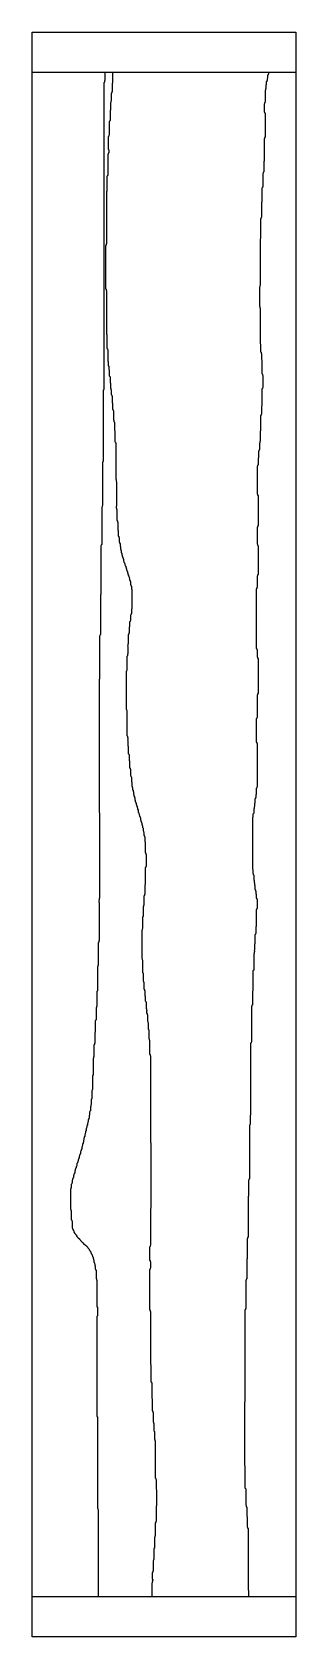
# Model space of a CAD drawing. Header units: millimetres. Extents: x -303 to 303, y -92 to 3592.
import ezdxf

# ---------------------------------------------------------------- set-up
doc = ezdxf.new("R2010")
doc.units = ezdxf.units.MM
doc.header["$XCLIPFRAME"] = 0
for name, color, linetype in [('Curve_Exist', 63, 'Continuous'), ('CuttingCurve_A', 10, 'Continuous'), ('CuttingCurve_B', 30, 'Continuous'), ('Image', 191, 'Continuous'), ('Solution', 191, 'Continuous')]:
    doc.layers.add(name, color=color, linetype=linetype)
picture_1 = doc.add_image_def('image1.jpg', size_in_pixel=(606, 3684))
picture_2 = doc.add_image_def('image2.png', size_in_pixel=(606, 3500))

msp = doc.modelspace()

# ---------------------------------------------------------------- linework, layer by layer
at = {"layer": 'Curve_Exist'}
for points in [[(-135.9999999999995, 3499.789473684211), (-135.9999999999995, 3480.789473684211), (-136.9999999999995, 3479.789473684211), (-136.9999999999995, 3476.789473684211), (-137.9999999999995, 3475.789473684211), (-137.9999999999996, 2771.789473684211), (-138.9999999999996, 2770.789473684211), (-138.9999999999996, 2769.789473684211), (-139.9999999999996, 2768.789473684211), (-139.9999999999996, 2605.789473684211), (-140.9999999999996, 2604.789473684211), (-140.9999999999996, 2504.789473684211), (-141.9999999999996, 2503.789473684211), (-141.9999999999996, 2501.789473684211), (-142.9999999999996, 2500.789473684211), (-142.9999999999997, 2415.789473684211), (-143.9999999999997, 2414.789473684211), (-143.9999999999997, 2413.789473684211), (-144.9999999999997, 2412.789473684211), (-144.9999999999997, 2300.789473684211), (-145.9999999999997, 2299.789473684211), (-145.9999999999997, 2208.789473684211), (-146.9999999999997, 2207.789473684211), (-146.9999999999997, 2205.789473684211), (-147.9999999999997, 2204.789473684211), (-147.9999999999997, 2106.789473684211), (-148.9999999999997, 2105.789473684211), (-148.9999999999997, 1800.789473684211), (-147.9999999999997, 1799.789473684211), (-147.9999999999997, 1603.789473684211), (-148.9999999999997, 1602.78947368421), (-148.9999999999997, 1598.789473684211), (-149.9999999999998, 1597.789473684211), (-149.9999999999998, 1594.789473684211), (-148.9999999999997, 1593.789473684211), (-148.9999999999998, 1506.789473684211), (-149.9999999999998, 1505.789473684211), (-149.9999999999998, 1502.789473684211), (-150.9999999999998, 1501.789473684211), (-150.9999999999998, 1449.789473684211), (-151.9999999999998, 1448.789473684211), (-151.9999999999998, 1446.789473684211), (-152.9999999999998, 1445.789473684211), (-152.9999999999998, 1390.789473684211), (-153.9999999999998, 1389.789473684211), (-153.9999999999998, 1355.789473684211), (-154.9999999999998, 1354.789473684211), (-154.9999999999998, 1352.789473684211), (-155.9999999999998, 1351.789473684211), (-155.9999999999998, 1324.789473684211), (-156.9999999999998, 1323.789473684211), (-156.9999999999998, 1322.789473684211), (-157.9999999999998, 1321.789473684211), (-157.9999999999998, 1295.789473684211), (-158.9999999999998, 1294.789473684211), (-158.9999999999998, 1270.789473684211), (-159.9999999999998, 1269.789473684211), (-159.9999999999998, 1267.789473684211), (-160.9999999999998, 1266.789473684211), (-160.9999999999998, 1239.789473684211), (-161.9999999999998, 1238.789473684211), (-161.9999999999998, 1236.789473684211), (-162.9999999999998, 1235.789473684211), (-162.9999999999998, 1197.789473684211), (-163.9999999999998, 1196.789473684211), (-163.9999999999998, 1164.789473684211), (-164.9999999999998, 1163.789473684211), (-164.9999999999998, 1162.789473684211), (-165.9999999999998, 1161.789473684211), (-165.9999999999998, 1142.789473684211), (-166.9999999999998, 1141.789473684211), (-166.9999999999998, 1129.789473684211), (-167.9999999999998, 1128.789473684211), (-167.9999999999998, 1125.789473684211), (-168.9999999999998, 1124.789473684211), (-168.9999999999998, 1115.789473684211), (-169.9999999999998, 1114.78947368421), (-169.9999999999998, 1113.789473684211), (-170.9999999999998, 1112.789473684211), (-170.9999999999998, 1105.789473684211), (-171.9999999999998, 1104.789473684211), (-171.9999999999998, 1098.78947368421), (-172.9999999999998, 1097.789473684211), (-172.9999999999998, 1096.789473684211), (-173.9999999999998, 1095.789473684211), (-173.9999999999998, 1090.78947368421), (-174.9999999999998, 1089.789473684211), (-174.9999999999998, 1087.789473684211), (-175.9999999999998, 1086.789473684211), (-175.9999999999998, 1082.789473684211), (-176.9999999999998, 1081.789473684211), (-176.9999999999998, 1077.789473684211), (-177.9999999999998, 1076.789473684211), (-177.9999999999998, 1075.789473684211), (-178.9999999999998, 1074.789473684211), (-178.9999999999998, 1069.789473684211), (-179.9999999999998, 1068.789473684211), (-179.9999999999998, 1064.789473684211), (-180.9999999999998, 1063.789473684211), (-180.9999999999998, 1061.789473684211), (-181.9999999999998, 1060.789473684211), (-181.9999999999998, 1056.789473684211), (-182.9999999999998, 1055.789473684211), (-182.9999999999998, 1053.789473684211), (-183.9999999999998, 1052.789473684211), (-183.9999999999998, 1048.789473684211), (-184.9999999999998, 1047.789473684211), (-184.9999999999998, 1043.789473684211), (-185.9999999999998, 1042.789473684211), (-185.9999999999998, 1040.789473684211), (-186.9999999999998, 1039.789473684211), (-186.9999999999998, 1035.789473684211), (-187.9999999999998, 1034.789473684211), (-187.9999999999998, 1032.789473684211), (-188.9999999999998, 1031.789473684211), (-188.9999999999998, 1027.789473684211), (-189.9999999999998, 1026.789473684211), (-189.9999999999998, 1024.789473684211), (-190.9999999999998, 1023.789473684211), (-190.9999999999998, 1022.789473684211), (-191.9999999999998, 1021.789473684211), (-191.9999999999998, 1016.789473684211), (-192.9999999999998, 1015.789473684211), (-192.9999999999998, 1014.789473684211), (-193.9999999999998, 1013.789473684211), (-193.9999999999998, 1011.789473684211), (-194.9999999999998, 1010.789473684211), (-194.9999999999998, 1006.789473684211), (-195.9999999999998, 1005.789473684211), (-195.9999999999998, 1003.789473684211), (-196.9999999999998, 1002.789473684211), (-196.9999999999998, 1000.789473684211), (-197.9999999999998, 999.7894736842109), (-197.9999999999998, 997.7894736842107), (-198.9999999999998, 996.7894736842107), (-198.9999999999998, 995.7894736842107), (-199.9999999999998, 994.7894736842107), (-199.9999999999998, 989.7894736842107), (-200.9999999999998, 988.7894736842107), (-200.9999999999998, 987.7894736842107), (-201.9999999999999, 986.7894736842107), (-201.9999999999999, 984.7894736842109), (-202.9999999999998, 983.7894736842109), (-202.9999999999998, 981.7894736842107), (-203.9999999999999, 980.7894736842107), (-203.9999999999999, 978.7894736842107), (-204.9999999999998, 977.7894736842107), (-204.9999999999998, 972.7894736842107), (-205.9999999999999, 971.7894736842107), (-205.9999999999999, 970.7894736842107), (-206.9999999999998, 969.7894736842107), (-206.9999999999998, 967.7894736842109), (-207.9999999999999, 966.7894736842109), (-207.9999999999999, 962.7894736842107), (-208.9999999999998, 961.7894736842107), (-208.9999999999998, 960.7894736842109), (-209.9999999999999, 959.7894736842109), (-209.9999999999999, 956.7894736842107), (-210.9999999999998, 955.7894736842107), (-210.9999999999998, 950.7894736842109), (-211.9999999999999, 949.7894736842109), (-211.9999999999999, 947.7894736842107), (-212.9999999999999, 946.7894736842107), (-212.9999999999999, 938.7894736842107), (-213.9999999999999, 937.7894736842107), (-213.9999999999999, 936.7894736842107), (-214.9999999999999, 935.7894736842109), (-214.9999999999999, 889.7894736842107), (-213.9999999999999, 888.7894736842107), (-213.9999999999999, 887.7894736842107), (-212.9999999999999, 886.7894736842107), (-212.9999999999999, 865.7894736842107), (-211.9999999999999, 864.7894736842107), (-211.9999999999999, 862.7894736842107), (-210.9999999999998, 861.7894736842107), (-210.9999999999998, 846.7894736842107), (-209.9999999999999, 845.7894736842107), (-209.9999999999999, 843.7894736842109), (-208.9999999999998, 842.7894736842109), (-208.9999999999998, 841.7894736842109), (-206.9999999999998, 839.7894736842107), (-206.9999999999998, 837.7894736842107), (-205.9999999999999, 836.7894736842107), (-205.9999999999999, 835.7894736842109), (-204.9999999999998, 834.7894736842109), (-204.9999999999998, 833.7894736842109), (-201.9999999999999, 830.7894736842107), (-201.9999999999999, 829.7894736842107), (-199.9999999999999, 827.7894736842107), (-199.9999999999999, 826.7894736842109), (-196.9999999999999, 823.7894736842107), (-193.9999999999999, 821.7894736842107), (-193.9999999999999, 820.7894736842107), (-191.9999999999999, 818.7894736842109), (-191.9999999999999, 817.7894736842109), (-187.9999999999999, 813.7894736842107), (-185.9999999999999, 812.7894736842107), (-185.9999999999999, 811.7894736842107), (-183.9999999999999, 809.7894736842109), (-180.9999999999999, 807.7894736842107), (-176.9999999999999, 804.7894736842107), (-176.9999999999999, 803.7894736842107), (-174.9999999999999, 801.7894736842109), (-174.9999999999999, 800.7894736842109), (-171.9999999999999, 797.7894736842109), (-171.9999999999999, 796.7894736842107), (-169.9999999999999, 794.7894736842107), (-169.9999999999999, 793.7894736842109), (-167.9999999999999, 791.7894736842107), (-167.9999999999999, 789.7894736842109), (-166.9999999999999, 788.7894736842107), (-166.9999999999999, 787.7894736842107), (-165.9999999999999, 786.7894736842107), (-165.9999999999999, 785.7894736842109), (-164.9999999999999, 784.7894736842107), (-164.9999999999999, 783.7894736842107), (-163.9999999999998, 782.7894736842107), (-163.9999999999998, 780.7894736842109), (-162.9999999999999, 779.7894736842107), (-162.9999999999999, 776.7894736842109), (-161.9999999999999, 775.7894736842107), (-161.9999999999999, 773.7894736842107), (-160.9999999999999, 772.7894736842109), (-160.9999999999999, 767.7894736842107), (-159.9999999999999, 766.7894736842107), (-159.9999999999999, 764.7894736842109), (-158.9999999999999, 763.7894736842107), (-158.9999999999999, 760.7894736842109), (-157.9999999999999, 759.7894736842107), (-157.9999999999999, 752.7894736842107), (-156.9999999999999, 751.7894736842109), (-156.9999999999999, 750.7894736842107), (-155.9999999999999, 749.7894736842107), (-155.9999999999999, 730.7894736842107), (-154.9999999999999, 729.7894736842107), (-154.9999999999999, 727.7894736842107), (-153.9999999999999, 726.7894736842109), (-153.9999999999999, 665.7894736842107), (-152.9999999999999, 664.7894736842109), (-152.9999999999999, 644.7894736842107), (-153.9999999999999, 643.7894736842109), (-153.9999999999999, 413.7894736842108), (-152.9999999999999, 412.7894736842108), (-152.9999999999999, 203.7894736842109), (-151.9999999999999, 202.7894736842108), (-151.9999999999999, 200.7894736842108), (-150.9999999999999, 199.7894736842108), (-150.9999999999999, 0.7894736842108614)], [(240.0000000000005, 3499.789473684211), (240.0000000000005, 3495.789473684211), (239.0000000000005, 3494.789473684211), (239.0000000000005, 3493.789473684211), (238.0000000000005, 3492.789473684211), (238.0000000000005, 3485.789473684211), (237.0000000000004, 3484.789473684211), (237.0000000000004, 3480.789473684211), (236.0000000000005, 3479.789473684211), (236.0000000000005, 3478.789473684211), (235.0000000000004, 3477.789473684211), (235.0000000000004, 3470.789473684211), (234.0000000000005, 3469.789473684211), (234.0000000000005, 3461.789473684211), (233.0000000000004, 3460.789473684211), (233.0000000000004, 3458.789473684211), (232.0000000000005, 3457.789473684211), (232.0000000000005, 3430.789473684211), (231.0000000000004, 3429.789473684211), (231.0000000000004, 3427.789473684211), (230.0000000000005, 3426.789473684211), (230.0000000000005, 3408.789473684211), (231.0000000000004, 3407.789473684211), (231.0000000000004, 3406.789473684211), (232.0000000000005, 3405.789473684211), (232.0000000000004, 3350.789473684211), (231.0000000000004, 3349.789473684211), (231.0000000000004, 3347.789473684211), (230.0000000000004, 3346.789473684211), (230.0000000000004, 3295.789473684211), (229.0000000000004, 3294.789473684211), (229.0000000000004, 3270.789473684211), (228.0000000000004, 3269.789473684211), (228.0000000000004, 3267.789473684211), (227.0000000000004, 3266.789473684211), (227.0000000000004, 3236.789473684211), (226.0000000000004, 3235.789473684211), (226.0000000000004, 3234.789473684211), (225.0000000000004, 3233.789473684211), (225.0000000000004, 3201.789473684211), (224.0000000000004, 3200.789473684211), (224.0000000000004, 3166.789473684211), (223.0000000000004, 3165.789473684211), (223.0000000000004, 3164.789473684211), (222.0000000000004, 3163.789473684211), (222.0000000000004, 3117.789473684211), (221.0000000000004, 3116.789473684211), (221.0000000000004, 3010.789473684211), (220.0000000000004, 3009.789473684211), (220.0000000000004, 3006.789473684211), (219.0000000000004, 3005.789473684211), (219.0000000000004, 2962.789473684211), (220.0000000000004, 2961.789473684211), (220.0000000000004, 2958.789473684211), (221.0000000000004, 2957.789473684211), (221.0000000000004, 2876.789473684211), (222.0000000000004, 2875.789473684211), (222.0000000000004, 2857.789473684211), (223.0000000000003, 2856.789473684211), (223.0000000000003, 2854.789473684211), (224.0000000000004, 2853.789473684211), (224.0000000000004, 2840.789473684211), (225.0000000000003, 2839.789473684211), (225.0000000000003, 2807.789473684211), (226.0000000000004, 2806.789473684211), (226.0000000000004, 2804.789473684211), (227.0000000000004, 2803.789473684211), (227.0000000000004, 2775.789473684211), (226.0000000000004, 2774.789473684211), (226.0000000000004, 2773.789473684211), (225.0000000000003, 2772.789473684211), (225.0000000000003, 2733.789473684211), (224.0000000000004, 2732.789473684211), (224.0000000000004, 2714.789473684211), (223.0000000000003, 2713.789473684211), (223.0000000000003, 2712.789473684211), (222.0000000000004, 2711.789473684211), (222.0000000000003, 2676.789473684211), (221.0000000000003, 2675.789473684211), (221.0000000000003, 2652.789473684211), (220.0000000000003, 2651.789473684211), (220.0000000000003, 2648.789473684211), (219.0000000000003, 2647.789473684211), (219.0000000000003, 2632.789473684211), (218.0000000000003, 2631.789473684211), (218.0000000000003, 2629.789473684211), (217.0000000000003, 2628.789473684211), (217.0000000000003, 2614.789473684211), (216.0000000000003, 2613.789473684211), (216.0000000000003, 2598.789473684211), (215.0000000000003, 2597.789473684211), (215.0000000000003, 2595.789473684211), (214.0000000000004, 2594.789473684211), (214.0000000000004, 2531.789473684211), (215.0000000000003, 2530.789473684211), (215.0000000000003, 2528.789473684211), (216.0000000000003, 2527.789473684211), (216.0000000000003, 2458.789473684211), (215.0000000000003, 2457.789473684211), (215.0000000000003, 2455.789473684211), (214.0000000000003, 2454.789473684211), (214.0000000000003, 2416.789473684211), (215.0000000000003, 2415.789473684211), (215.0000000000003, 2413.789473684211), (216.0000000000003, 2412.789473684211), (216.0000000000003, 2346.789473684211), (215.0000000000003, 2345.789473684211), (215.0000000000003, 2343.789473684211), (214.0000000000003, 2342.789473684211), (214.0000000000003, 2317.789473684211), (213.0000000000003, 2316.789473684211), (213.0000000000003, 2314.789473684211), (212.0000000000003, 2313.789473684211), (212.0000000000003, 2176.789473684211), (213.0000000000003, 2175.789473684211), (213.0000000000003, 2174.789473684211), (214.0000000000003, 2173.789473684211), (214.0000000000003, 2157.789473684211), (215.0000000000003, 2156.789473684211), (215.0000000000003, 2154.789473684211), (216.0000000000003, 2153.789473684211), (216.0000000000003, 2073.789473684211), (215.0000000000003, 2072.789473684211), (215.0000000000003, 2070.789473684211), (214.0000000000003, 2069.789473684211), (214.0000000000003, 2018.789473684211), (213.0000000000003, 2017.789473684211), (213.0000000000003, 2016.789473684211), (212.0000000000003, 2015.789473684211), (212.0000000000003, 1961.789473684211), (213.0000000000003, 1960.789473684211), (213.0000000000003, 1959.78947368421), (214.0000000000003, 1958.789473684211), (214.0000000000003, 1859.789473684211), (213.0000000000003, 1858.789473684211), (213.0000000000003, 1856.789473684211), (212.0000000000003, 1855.789473684211), (212.0000000000003, 1841.789473684211), (211.0000000000002, 1840.789473684211), (211.0000000000002, 1834.78947368421), (210.0000000000003, 1833.789473684211), (210.0000000000003, 1832.789473684211), (209.0000000000002, 1831.789473684211), (209.0000000000002, 1821.789473684211), (208.0000000000003, 1820.789473684211), (208.0000000000003, 1813.789473684211), (207.0000000000002, 1812.789473684211), (207.0000000000002, 1809.789473684211), (206.0000000000003, 1808.789473684211), (206.0000000000003, 1798.789473684211), (204.0000000000003, 1796.789473684211), (204.0000000000003, 1789.78947368421), (203.0000000000002, 1788.789473684211), (203.0000000000002, 1670.789473684211), (204.0000000000002, 1669.789473684211), (204.0000000000002, 1660.789473684211), (205.0000000000002, 1659.789473684211), (205.0000000000002, 1657.789473684211), (206.0000000000002, 1656.789473684211), (206.0000000000002, 1645.789473684211), (207.0000000000002, 1644.789473684211), (207.0000000000002, 1639.789473684211), (208.0000000000002, 1638.789473684211), (208.0000000000002, 1633.789473684211), (209.0000000000002, 1632.78947368421), (209.0000000000002, 1623.789473684211), (210.0000000000002, 1622.789473684211), (210.0000000000002, 1620.789473684211), (211.0000000000002, 1619.789473684211), (211.0000000000002, 1613.789473684211), (212.0000000000002, 1612.789473684211), (212.0000000000002, 1603.789473684211), (213.0000000000002, 1602.78947368421), (213.0000000000002, 1601.789473684211), (214.0000000000002, 1600.78947368421), (214.0000000000002, 1580.789473684211), (213.0000000000002, 1579.789473684211), (213.0000000000002, 1578.789473684211), (212.0000000000002, 1577.789473684211), (212.0000000000002, 1538.789473684211), (211.0000000000002, 1537.789473684211), (211.0000000000002, 1522.789473684211), (210.0000000000002, 1521.789473684211), (210.0000000000002, 1520.789473684211), (209.0000000000002, 1519.789473684211), (209.0000000000002, 1498.789473684211), (208.0000000000002, 1497.789473684211), (208.0000000000002, 1484.789473684211), (207.0000000000002, 1483.789473684211), (208.0000000000002, 1482.789473684211), (208.0000000000002, 1480.789473684211), (207.0000000000002, 1479.789473684211), (207.0000000000002, 1476.789473684211), (206.0000000000002, 1475.789473684211), (206.0000000000002, 1438.789473684211), (204.0000000000002, 1436.789473684211), (204.0000000000002, 1390.789473684211), (203.0000000000002, 1389.789473684211), (203.0000000000002, 1358.789473684211), (202.0000000000002, 1357.789473684211), (202.0000000000002, 1355.789473684211), (201.0000000000002, 1354.789473684211), (201.0000000000002, 1273.789473684211), (200.0000000000002, 1272.789473684211), (200.0000000000002, 1271.789473684211), (199.0000000000001, 1270.789473684211), (199.0000000000001, 1105.789473684211), (198.0000000000002, 1104.789473684211), (198.0000000000002, 1084.789473684211), (197.0000000000002, 1083.789473684211), (197.0000000000002, 1082.789473684211), (196.0000000000001, 1081.789473684211), (196.0000000000001, 959.7894736842109), (195.0000000000001, 958.7894736842109), (195.0000000000001, 956.7894736842107), (194.0000000000001, 955.7894736842107), (194.0000000000001, 919.7894736842107), (193.0000000000001, 918.7894736842109), (193.0000000000001, 825.7894736842109), (192.0000000000001, 824.7894736842109), (192.0000000000001, 822.7894736842107), (191.0000000000001, 821.7894736842107), (191.0000000000001, 775.7894736842107), (190.0000000000001, 774.7894736842107), (190.0000000000001, 729.7894736842107), (189.0000000000001, 728.7894736842107), (189.0000000000001, 726.7894736842109), (188.0000000000001, 725.7894736842107), (188.0000000000001, 661.7894736842107), (187.0000000000001, 660.7894736842109), (187.0000000000001, 659.7894736842107), (186.0000000000001, 658.7894736842107), (186.0000000000001, 447.7894736842109), (185.0000000000001, 446.7894736842108), (185, 301.7894736842109), (186, 300.7894736842108), (186, 249.7894736842109), (188, 247.7894736842109), (188, 210.7894736842109), (189, 209.7894736842109), (189, 206.7894736842109), (190, 205.7894736842109), (190, 184.7894736842108), (191, 183.7894736842108), (191, 160.7894736842108), (192, 159.7894736842108), (192, 157.7894736842108), (193, 156.7894736842108), (193, 15.78947368421086), (194, 14.78947368421086), (194, 0.7894736842108614)]]:
    msp.add_lwpolyline(points, dxfattribs=at)
at = {"layer": 'CuttingCurve_A'}
msp.add_lwpolyline([(240.0000000000005, 3499.789473684211), (240.0000000000005, 3495.789473684211), (239.0000000000005, 3494.789473684211), (239.0000000000005, 3493.789473684211), (238.0000000000005, 3492.789473684211), (238.0000000000005, 3485.789473684211), (237.0000000000004, 3484.789473684211), (237.0000000000004, 3480.789473684211), (236.0000000000005, 3479.789473684211), (236.0000000000005, 3478.789473684211), (235.0000000000004, 3477.789473684211), (235.0000000000004, 3470.789473684211), (234.0000000000005, 3469.789473684211), (234.0000000000005, 3461.789473684211), (233.0000000000004, 3460.789473684211), (233.0000000000004, 3458.789473684211), (232.0000000000005, 3457.789473684211), (232.0000000000005, 3430.789473684211), (231.0000000000004, 3429.789473684211), (231.0000000000004, 3427.789473684211), (230.0000000000005, 3426.789473684211), (230.0000000000005, 3408.789473684211), (231.0000000000004, 3407.789473684211), (231.0000000000004, 3406.789473684211), (232.0000000000005, 3405.789473684211), (232.0000000000004, 3350.789473684211), (231.0000000000004, 3349.789473684211), (231.0000000000004, 3347.789473684211), (230.0000000000004, 3346.789473684211), (230.0000000000004, 3295.789473684211), (229.0000000000004, 3294.789473684211), (229.0000000000004, 3270.789473684211), (228.0000000000004, 3269.789473684211), (228.0000000000004, 3267.789473684211), (227.0000000000004, 3266.789473684211), (227.0000000000004, 3236.789473684211), (226.0000000000004, 3235.789473684211), (226.0000000000004, 3234.789473684211), (225.0000000000004, 3233.789473684211), (225.0000000000004, 3201.789473684211), (224.0000000000004, 3200.789473684211), (224.0000000000004, 3166.789473684211), (223.0000000000004, 3165.789473684211), (223.0000000000004, 3164.789473684211), (222.0000000000004, 3163.789473684211), (222.0000000000004, 3117.789473684211), (221.0000000000004, 3116.789473684211), (221.0000000000004, 3010.789473684211), (220.0000000000004, 3009.789473684211), (220.0000000000004, 3006.789473684211), (219.0000000000004, 3005.789473684211), (219.0000000000004, 2962.789473684211), (220.0000000000004, 2961.789473684211), (220.0000000000004, 2958.789473684211), (221.0000000000004, 2957.789473684211), (221.0000000000004, 2876.789473684211), (222.0000000000004, 2875.789473684211), (222.0000000000004, 2857.789473684211), (223.0000000000003, 2856.789473684211), (223.0000000000003, 2854.789473684211), (224.0000000000004, 2853.789473684211), (224.0000000000004, 2840.789473684211), (225.0000000000003, 2839.789473684211), (225.0000000000003, 2807.789473684211), (226.0000000000004, 2806.789473684211), (226.0000000000004, 2804.789473684211), (227.0000000000004, 2803.789473684211), (227.0000000000004, 2775.789473684211), (226.0000000000004, 2774.789473684211), (226.0000000000004, 2773.789473684211), (225.0000000000003, 2772.789473684211), (225.0000000000003, 2733.789473684211), (224.0000000000004, 2732.789473684211), (224.0000000000004, 2714.789473684211), (223.0000000000003, 2713.789473684211), (223.0000000000003, 2712.789473684211), (222.0000000000004, 2711.789473684211), (222.0000000000003, 2676.789473684211), (221.0000000000003, 2675.789473684211), (221.0000000000003, 2652.789473684211), (220.0000000000003, 2651.789473684211), (220.0000000000003, 2648.789473684211), (219.0000000000003, 2647.789473684211), (219.0000000000003, 2632.789473684211), (218.0000000000003, 2631.789473684211), (218.0000000000003, 2629.789473684211), (217.0000000000003, 2628.789473684211), (217.0000000000003, 2614.789473684211), (216.0000000000003, 2613.789473684211), (216.0000000000003, 2598.789473684211), (215.0000000000003, 2597.789473684211), (215.0000000000003, 2595.789473684211), (214.0000000000004, 2594.789473684211), (214.0000000000004, 2531.789473684211), (215.0000000000003, 2530.789473684211), (215.0000000000003, 2528.789473684211), (216.0000000000003, 2527.789473684211), (216.0000000000003, 2458.789473684211), (215.0000000000003, 2457.789473684211), (215.0000000000003, 2455.789473684211), (214.0000000000003, 2454.789473684211), (214.0000000000003, 2416.789473684211), (215.0000000000003, 2415.789473684211), (215.0000000000003, 2413.789473684211), (216.0000000000003, 2412.789473684211), (216.0000000000003, 2346.789473684211), (215.0000000000003, 2345.789473684211), (215.0000000000003, 2343.789473684211), (214.0000000000003, 2342.789473684211), (214.0000000000003, 2317.789473684211), (213.0000000000003, 2316.789473684211), (213.0000000000003, 2314.789473684211), (212.0000000000003, 2313.789473684211), (212.0000000000003, 2176.789473684211), (213.0000000000003, 2175.789473684211), (213.0000000000003, 2174.789473684211), (214.0000000000003, 2173.789473684211), (214.0000000000003, 2157.789473684211), (215.0000000000003, 2156.789473684211), (215.0000000000003, 2154.789473684211), (216.0000000000003, 2153.789473684211), (216.0000000000003, 2073.789473684211), (215.0000000000003, 2072.789473684211), (215.0000000000003, 2070.789473684211), (214.0000000000003, 2069.789473684211), (214.0000000000003, 2018.789473684211), (213.0000000000003, 2017.789473684211), (213.0000000000003, 2016.789473684211), (212.0000000000003, 2015.789473684211), (212.0000000000003, 1961.789473684211), (213.0000000000003, 1960.789473684211), (213.0000000000003, 1959.78947368421), (214.0000000000003, 1958.789473684211), (214.0000000000003, 1859.789473684211), (213.0000000000003, 1858.789473684211), (213.0000000000003, 1856.789473684211), (212.0000000000003, 1855.789473684211), (212.0000000000003, 1841.789473684211), (211.0000000000002, 1840.789473684211), (211.0000000000002, 1834.78947368421), (210.0000000000003, 1833.789473684211), (210.0000000000003, 1832.789473684211), (209.0000000000002, 1831.789473684211), (209.0000000000002, 1821.789473684211), (208.0000000000003, 1820.789473684211), (208.0000000000003, 1813.789473684211), (207.0000000000002, 1812.789473684211), (207.0000000000002, 1809.789473684211), (206.0000000000003, 1808.789473684211), (206.0000000000003, 1798.789473684211), (204.0000000000003, 1796.789473684211), (204.0000000000003, 1789.78947368421), (203.0000000000002, 1788.789473684211), (203.0000000000002, 1670.789473684211), (204.0000000000002, 1669.789473684211), (204.0000000000002, 1660.789473684211), (205.0000000000002, 1659.789473684211), (205.0000000000002, 1657.789473684211), (206.0000000000002, 1656.789473684211), (206.0000000000002, 1645.789473684211), (207.0000000000002, 1644.789473684211), (207.0000000000002, 1639.789473684211), (208.0000000000002, 1638.789473684211), (208.0000000000002, 1633.789473684211), (209.0000000000002, 1632.78947368421), (209.0000000000002, 1623.789473684211), (210.0000000000002, 1622.789473684211), (210.0000000000002, 1620.789473684211), (211.0000000000002, 1619.789473684211), (211.0000000000002, 1613.789473684211), (212.0000000000002, 1612.789473684211), (212.0000000000002, 1603.789473684211), (213.0000000000002, 1602.78947368421), (213.0000000000002, 1601.789473684211), (214.0000000000002, 1600.78947368421), (214.0000000000002, 1580.789473684211), (213.0000000000002, 1579.789473684211), (213.0000000000002, 1578.789473684211), (212.0000000000002, 1577.789473684211), (212.0000000000002, 1538.789473684211), (211.0000000000002, 1537.789473684211), (211.0000000000002, 1522.789473684211), (210.0000000000002, 1521.789473684211), (210.0000000000002, 1520.789473684211), (209.0000000000002, 1519.789473684211), (209.0000000000002, 1498.789473684211), (208.0000000000002, 1497.789473684211), (208.0000000000002, 1484.789473684211), (207.0000000000002, 1483.789473684211), (208.0000000000002, 1482.789473684211), (208.0000000000002, 1480.789473684211), (207.0000000000002, 1479.789473684211), (207.0000000000002, 1476.789473684211), (206.0000000000002, 1475.789473684211), (206.0000000000002, 1438.789473684211), (204.0000000000002, 1436.789473684211), (204.0000000000002, 1390.789473684211), (203.0000000000002, 1389.789473684211), (203.0000000000002, 1358.789473684211), (202.0000000000002, 1357.789473684211), (202.0000000000002, 1355.789473684211), (201.0000000000002, 1354.789473684211), (201.0000000000002, 1273.789473684211), (200.0000000000002, 1272.789473684211), (200.0000000000002, 1271.789473684211), (199.0000000000001, 1270.789473684211), (199.0000000000001, 1105.789473684211), (198.0000000000002, 1104.789473684211), (198.0000000000002, 1084.789473684211), (197.0000000000002, 1083.789473684211), (197.0000000000002, 1082.789473684211), (196.0000000000001, 1081.789473684211), (196.0000000000001, 959.7894736842109), (195.0000000000001, 958.7894736842109), (195.0000000000001, 956.7894736842107), (194.0000000000001, 955.7894736842107), (194.0000000000001, 919.7894736842107), (193.0000000000001, 918.7894736842109), (193.0000000000001, 825.7894736842109), (192.0000000000001, 824.7894736842109), (192.0000000000001, 822.7894736842107), (191.0000000000001, 821.7894736842107), (191.0000000000001, 775.7894736842107), (190.0000000000001, 774.7894736842107), (190.0000000000001, 729.7894736842107), (189.0000000000001, 728.7894736842107), (189.0000000000001, 726.7894736842109), (188.0000000000001, 725.7894736842107), (188.0000000000001, 661.7894736842107), (187.0000000000001, 660.7894736842109), (187.0000000000001, 659.7894736842107), (186.0000000000001, 658.7894736842107), (186.0000000000001, 447.7894736842109), (185.0000000000001, 446.7894736842108), (185, 301.7894736842109), (186, 300.7894736842108), (186, 249.7894736842109), (188, 247.7894736842109), (188, 210.7894736842109), (189, 209.7894736842109), (189, 206.7894736842109), (190, 205.7894736842109), (190, 184.7894736842108), (191, 183.7894736842108), (191, 160.7894736842108), (192, 159.7894736842108), (192, 157.7894736842108), (193, 156.7894736842108), (193, 15.78947368421086), (194, 14.78947368421086), (194, 0.7894736842108614)], dxfattribs=at)
at = {"layer": 'CuttingCurve_B'}
msp.add_lwpolyline([(-117.9999999999995, 3499.789473684211), (-117.9999999999995, 3474.789473684211), (-118.9999999999995, 3473.789473684211), (-118.9999999999995, 3455.789473684211), (-119.9999999999995, 3454.789473684211), (-119.9999999999995, 3452.789473684211), (-120.9999999999995, 3451.789473684211), (-120.9999999999995, 3433.789473684211), (-121.9999999999995, 3432.789473684211), (-121.9999999999995, 3430.789473684211), (-122.9999999999995, 3429.789473684211), (-122.9999999999995, 3412.789473684211), (-123.9999999999995, 3411.789473684211), (-123.9999999999995, 3388.789473684211), (-124.9999999999996, 3387.789473684211), (-124.9999999999996, 3386.789473684211), (-125.9999999999996, 3385.789473684211), (-125.9999999999996, 3355.789473684211), (-126.9999999999996, 3354.789473684211), (-126.9999999999996, 3352.789473684211), (-127.9999999999996, 3351.789473684211), (-127.9999999999996, 3322.789473684211), (-126.9999999999996, 3321.789473684211), (-126.9999999999996, 3314.789473684211), (-127.9999999999996, 3313.789473684211), (-127.9999999999996, 3311.789473684211), (-128.9999999999996, 3310.789473684212), (-128.9999999999996, 3263.789473684211), (-129.9999999999996, 3262.789473684211), (-129.9999999999996, 3261.789473684211), (-130.9999999999996, 3260.789473684211), (-130.9999999999996, 3226.789473684211), (-131.9999999999996, 3225.789473684211), (-131.9999999999996, 3105.789473684211), (-132.9999999999996, 3104.789473684211), (-132.9999999999996, 3102.789473684211), (-133.9999999999996, 3101.789473684211), (-133.9999999999996, 3002.789473684211), (-132.9999999999996, 3001.789473684211), (-132.9999999999996, 2999.789473684211), (-131.9999999999996, 2998.789473684211), (-131.9999999999996, 2898.789473684211), (-130.9999999999996, 2897.789473684211), (-130.9999999999996, 2865.789473684211), (-129.9999999999996, 2864.789473684211), (-129.9999999999996, 2863.789473684211), (-128.9999999999996, 2862.789473684211), (-128.9999999999996, 2836.789473684211), (-127.9999999999996, 2835.789473684211), (-127.9999999999996, 2825.789473684211), (-126.9999999999996, 2824.789473684211), (-126.9999999999996, 2817.789473684211), (-125.9999999999996, 2816.789473684211), (-125.9999999999996, 2802.789473684211), (-123.9999999999996, 2800.789473684211), (-123.9999999999996, 2786.789473684211), (-122.9999999999996, 2785.789473684211), (-122.9999999999996, 2774.789473684211), (-121.9999999999996, 2773.789473684211), (-121.9999999999996, 2771.789473684211), (-120.9999999999996, 2770.789473684211), (-120.9999999999996, 2759.789473684211), (-119.9999999999996, 2758.789473684211), (-119.9999999999996, 2756.789473684211), (-118.9999999999996, 2755.789473684211), (-118.9999999999996, 2740.789473684211), (-117.9999999999996, 2739.789473684211), (-117.9999999999996, 2725.789473684211), (-116.9999999999996, 2724.789473684211), (-116.9999999999996, 2723.789473684211), (-115.9999999999996, 2722.789473684211), (-115.9999999999996, 2701.789473684211), (-114.9999999999996, 2700.789473684211), (-114.9999999999996, 2697.789473684211), (-113.9999999999996, 2696.789473684211), (-113.9999999999996, 2677.789473684211), (-112.9999999999996, 2676.789473684211), (-112.9999999999996, 2651.789473684211), (-111.9999999999996, 2650.789473684211), (-111.9999999999996, 2649.789473684211), (-110.9999999999996, 2648.789473684211), (-110.9999999999996, 2565.789473684211), (-109.9999999999996, 2564.789473684211), (-109.9999999999996, 2560.789473684211), (-108.9999999999996, 2559.789473684211), (-108.9999999999997, 2503.789473684211), (-109.9999999999997, 2502.789473684211), (-109.9999999999997, 2499.789473684211), (-108.9999999999997, 2498.789473684211), (-108.9999999999997, 2496.789473684211), (-107.9999999999997, 2495.789473684211), (-107.9999999999997, 2470.789473684211), (-106.9999999999997, 2469.789473684211), (-106.9999999999997, 2467.789473684211), (-105.9999999999997, 2466.789473684211), (-105.9999999999997, 2448.789473684211), (-104.9999999999997, 2447.789473684211), (-104.9999999999997, 2434.789473684211), (-103.9999999999997, 2433.789473684211), (-103.9999999999997, 2432.789473684211), (-102.9999999999997, 2431.789473684211), (-102.9999999999997, 2421.789473684211), (-101.9999999999997, 2420.789473684211), (-101.9999999999997, 2418.789473684211), (-100.9999999999997, 2417.789473684211), (-100.9999999999997, 2411.789473684211), (-99.99999999999969, 2410.789473684211), (-99.99999999999969, 2404.789473684211), (-98.9999999999997, 2403.789473684211), (-98.9999999999997, 2402.789473684211), (-97.99999999999967, 2401.789473684211), (-97.9999999999997, 2396.789473684211), (-96.9999999999997, 2395.789473684211), (-96.9999999999997, 2391.789473684211), (-95.99999999999972, 2390.789473684211), (-95.99999999999972, 2388.789473684211), (-94.99999999999969, 2387.789473684211), (-94.99999999999969, 2385.789473684211), (-93.9999999999997, 2384.789473684211), (-93.9999999999997, 2382.789473684211), (-92.9999999999997, 2381.789473684211), (-92.9999999999997, 2377.789473684211), (-91.9999999999997, 2376.789473684211), (-91.9999999999997, 2374.789473684211), (-90.99999999999972, 2373.789473684211), (-90.99999999999972, 2372.789473684211), (-89.99999999999969, 2371.789473684211), (-89.99999999999969, 2368.789473684211), (-88.9999999999997, 2367.789473684211), (-88.9999999999997, 2366.789473684211), (-87.9999999999997, 2365.789473684211), (-87.9999999999997, 2363.789473684211), (-86.9999999999997, 2362.789473684211), (-86.9999999999997, 2360.789473684211), (-85.99999999999972, 2359.789473684211), (-85.99999999999972, 2357.789473684211), (-84.99999999999969, 2356.789473684211), (-84.99999999999969, 2354.789473684211), (-83.9999999999997, 2353.789473684211), (-83.9999999999997, 2350.789473684211), (-82.9999999999997, 2349.789473684211), (-82.9999999999997, 2347.789473684211), (-81.9999999999997, 2346.789473684211), (-81.9999999999997, 2344.789473684211), (-80.99999999999972, 2343.789473684211), (-80.99999999999972, 2341.789473684211), (-79.9999999999997, 2340.789473684211), (-79.9999999999997, 2338.789473684211), (-78.9999999999997, 2337.789473684211), (-78.9999999999997, 2333.789473684211), (-77.9999999999997, 2332.789473684211), (-77.9999999999997, 2331.789473684211), (-76.9999999999997, 2330.789473684211), (-76.9999999999997, 2323.789473684211), (-75.9999999999997, 2322.789473684211), (-75.9999999999997, 2320.789473684211), (-74.9999999999997, 2319.789473684211), (-74.9999999999997, 2313.789473684211), (-73.9999999999997, 2312.789473684211), (-73.99999999999972, 2267.789473684211), (-74.99999999999972, 2266.789473684211), (-74.99999999999972, 2256.789473684211), (-75.99999999999972, 2255.789473684211), (-75.99999999999972, 2253.789473684211), (-76.99999999999972, 2252.789473684211), (-76.99999999999972, 2240.789473684211), (-77.99999999999972, 2239.789473684211), (-77.99999999999972, 2238.789473684211), (-78.99999999999972, 2237.789473684211), (-78.99999999999972, 2226.789473684211), (-79.99999999999972, 2225.789473684211), (-79.99999999999972, 2212.789473684211), (-80.99999999999972, 2211.789473684211), (-80.99999999999972, 2209.789473684211), (-81.99999999999972, 2208.789473684211), (-81.99999999999972, 2187.789473684211), (-82.99999999999972, 2186.789473684211), (-82.99999999999972, 2183.789473684211), (-83.99999999999972, 2182.789473684211), (-82.99999999999972, 2181.789473684211), (-82.99999999999974, 2164.789473684211), (-83.99999999999973, 2163.789473684211), (-83.99999999999973, 2159.789473684211), (-84.99999999999973, 2158.789473684211), (-84.99999999999973, 2126.789473684211), (-85.99999999999972, 2125.789473684211), (-85.99999999999972, 2124.789473684211), (-86.99999999999972, 2123.789473684211), (-86.99999999999974, 2037.789473684211), (-85.99999999999974, 2036.789473684211), (-85.99999999999974, 2035.789473684211), (-84.99999999999974, 2034.789473684211), (-84.99999999999974, 1976.789473684211), (-83.99999999999974, 1975.78947368421), (-83.99999999999974, 1972.789473684211), (-82.99999999999974, 1971.789473684211), (-82.99999999999974, 1967.789473684211), (-83.99999999999974, 1966.789473684211), (-82.99999999999974, 1965.789473684211), (-82.99999999999974, 1953.789473684211), (-81.99999999999974, 1952.789473684211), (-81.99999999999974, 1935.789473684211), (-79.99999999999974, 1933.789473684211), (-79.99999999999976, 1919.789473684211), (-78.99999999999976, 1918.789473684211), (-78.99999999999976, 1902.789473684211), (-77.99999999999974, 1901.789473684211), (-77.99999999999974, 1900.789473684211), (-76.99999999999976, 1899.789473684211), (-76.99999999999976, 1885.789473684211), (-75.99999999999976, 1884.789473684211), (-75.99999999999976, 1882.78947368421), (-74.99999999999976, 1881.789473684211), (-74.99999999999976, 1870.789473684211), (-73.99999999999976, 1869.789473684211), (-73.99999999999976, 1860.789473684211), (-72.99999999999974, 1859.789473684211), (-72.99999999999974, 1858.789473684211), (-71.99999999999976, 1857.789473684211), (-71.99999999999976, 1852.789473684211), (-70.99999999999976, 1851.789473684211), (-70.99999999999976, 1848.789473684211), (-69.99999999999976, 1847.789473684211), (-69.99999999999976, 1842.789473684211), (-68.99999999999976, 1841.789473684211), (-68.99999999999976, 1837.789473684211), (-67.99999999999974, 1836.789473684211), (-67.99999999999974, 1834.78947368421), (-66.99999999999976, 1833.789473684211), (-66.99999999999976, 1829.789473684211), (-65.99999999999976, 1828.789473684211), (-65.99999999999976, 1824.789473684211), (-64.99999999999976, 1823.789473684211), (-64.99999999999976, 1822.789473684211), (-63.99999999999976, 1821.789473684211), (-63.99999999999976, 1818.78947368421), (-62.99999999999976, 1817.789473684211), (-62.99999999999976, 1815.789473684211), (-61.99999999999977, 1814.789473684211), (-61.99999999999977, 1811.789473684211), (-60.99999999999976, 1810.789473684211), (-60.99999999999976, 1807.789473684211), (-58.99999999999977, 1805.789473684211), (-58.99999999999977, 1800.789473684211), (-57.99999999999976, 1799.789473684211), (-57.99999999999976, 1797.789473684211), (-56.99999999999977, 1796.789473684211), (-56.99999999999977, 1794.789473684211), (-55.99999999999976, 1793.789473684211), (-55.99999999999976, 1791.789473684211), (-54.99999999999976, 1790.789473684211), (-54.99999999999976, 1788.789473684211), (-53.99999999999977, 1787.789473684211), (-53.99999999999977, 1783.789473684211), (-52.99999999999977, 1782.789473684211), (-52.99999999999977, 1779.789473684211), (-51.99999999999977, 1778.789473684211), (-51.99999999999977, 1776.789473684211), (-50.99999999999977, 1775.789473684211), (-50.99999999999977, 1772.789473684211), (-49.99999999999977, 1771.789473684211), (-49.99999999999977, 1770.789473684211), (-48.99999999999977, 1769.789473684211), (-48.99999999999977, 1765.789473684211), (-47.99999999999977, 1764.789473684211), (-47.99999999999977, 1758.789473684211), (-46.99999999999977, 1757.78947368421), (-46.99999999999977, 1755.789473684211), (-45.99999999999977, 1754.789473684211), (-45.99999999999977, 1747.789473684211), (-44.99999999999977, 1746.789473684211), (-44.99999999999977, 1744.789473684211), (-43.99999999999977, 1743.78947368421), (-43.99999999999977, 1733.789473684211), (-42.99999999999977, 1732.789473684211), (-42.99999999999978, 1707.789473684211), (-41.99999999999977, 1706.789473684211), (-41.99999999999977, 1704.789473684211), (-40.99999999999978, 1703.789473684211), (-40.99999999999978, 1676.789473684211), (-41.99999999999977, 1675.789473684211), (-41.99999999999977, 1674.789473684211), (-42.99999999999978, 1673.789473684211), (-42.99999999999978, 1634.789473684211), (-43.99999999999979, 1633.789473684211), (-43.99999999999979, 1612.789473684211), (-44.99999999999979, 1611.789473684211), (-44.99999999999979, 1609.789473684211), (-45.99999999999979, 1608.789473684211), (-45.99999999999979, 1587.789473684211), (-46.99999999999979, 1586.789473684211), (-46.99999999999979, 1584.789473684211), (-47.99999999999979, 1583.789473684211), (-47.99999999999979, 1561.789473684211), (-48.99999999999979, 1560.789473684211), (-48.9999999999998, 1533.789473684211), (-49.9999999999998, 1532.789473684211), (-49.9999999999998, 1530.789473684211), (-50.9999999999998, 1529.789473684211), (-50.9999999999998, 1465.789473684211), (-49.99999999999981, 1464.789473684211), (-49.99999999999981, 1462.789473684211), (-48.9999999999998, 1461.789473684211), (-48.99999999999981, 1432.789473684211), (-47.99999999999982, 1431.789473684211), (-47.99999999999982, 1413.789473684211), (-46.99999999999981, 1412.789473684211), (-46.99999999999981, 1411.789473684211), (-45.99999999999981, 1410.789473684211), (-45.99999999999981, 1394.789473684211), (-44.99999999999981, 1393.789473684211), (-44.99999999999981, 1391.789473684211), (-43.99999999999981, 1390.789473684211), (-43.99999999999982, 1379.789473684211), (-42.99999999999982, 1378.789473684211), (-42.99999999999982, 1367.789473684211), (-41.99999999999982, 1366.789473684211), (-41.99999999999982, 1365.789473684211), (-40.99999999999982, 1364.789473684211), (-40.99999999999982, 1350.789473684211), (-39.99999999999982, 1349.789473684211), (-39.99999999999982, 1345.789473684211), (-38.99999999999982, 1344.789473684211), (-39.99999999999982, 1343.789473684211), (-39.99999999999982, 1339.789473684211), (-38.99999999999982, 1338.789473684211), (-38.99999999999982, 1336.789473684211), (-37.99999999999982, 1335.789473684211), (-37.99999999999983, 1321.789473684211), (-36.99999999999983, 1320.789473684211), (-36.99999999999983, 1318.789473684211), (-35.99999999999983, 1317.789473684211), (-35.99999999999983, 1302.789473684211), (-34.99999999999983, 1301.789473684211), (-34.99999999999983, 1281.789473684211), (-33.99999999999983, 1280.789473684211), (-33.99999999999983, 1278.789473684211), (-32.99999999999983, 1277.789473684211), (-32.99999999999984, 1245.789473684211), (-31.99999999999984, 1244.789473684211), (-31.99999999999984, 1242.789473684211), (-30.99999999999984, 1241.789473684211), (-30.99999999999986, 1042.789473684211), (-29.99999999999986, 1041.789473684211), (-29.99999999999988, 891.7894736842109), (-30.99999999999988, 890.7894736842107), (-30.99999999999989, 806.7894736842107), (-31.99999999999989, 805.7894736842107), (-31.99999999999989, 803.7894736842107), (-32.99999999999989, 802.7894736842107), (-32.9999999999999, 772.7894736842109), (-31.99999999999989, 771.7894736842107), (-31.99999999999989, 769.7894736842107), (-30.99999999999989, 768.7894736842109), (-30.9999999999999, 754.7894736842107), (-31.99999999999989, 753.7894736842107), (-31.99999999999989, 751.7894736842109), (-32.9999999999999, 750.7894736842107), (-32.99999999999991, 658.7894736842107), (-31.99999999999991, 657.7894736842107), (-31.99999999999991, 655.7894736842107), (-30.99999999999991, 654.7894736842107), (-30.99999999999992, 533.7894736842107), (-29.99999999999992, 532.7894736842107), (-29.99999999999993, 493.7894736842109), (-28.99999999999993, 492.7894736842108), (-28.99999999999993, 491.7894736842108), (-27.99999999999993, 490.7894736842108), (-27.99999999999994, 455.7894736842108), (-26.99999999999993, 454.7894736842108), (-26.99999999999994, 426.7894736842108), (-25.99999999999994, 425.7894736842108), (-25.99999999999994, 423.7894736842108), (-24.99999999999994, 422.7894736842108), (-24.99999999999994, 401.7894736842108), (-23.99999999999994, 400.7894736842108), (-23.99999999999994, 398.7894736842108), (-22.99999999999994, 397.7894736842109), (-22.99999999999994, 380.7894736842109), (-21.99999999999994, 379.7894736842108), (-21.99999999999994, 361.7894736842109), (-20.99999999999994, 360.7894736842109), (-20.99999999999994, 358.7894736842109), (-19.99999999999994, 357.7894736842109), (-19.99999999999995, 272.7894736842109), (-18.99999999999995, 271.7894736842108), (-18.99999999999995, 269.7894736842108), (-17.99999999999995, 268.7894736842109), (-17.99999999999996, 246.7894736842108), (-16.99999999999995, 245.7894736842109), (-16.99999999999996, 208.7894736842109), (-17.99999999999996, 207.7894736842109), (-17.99999999999997, 173.7894736842108), (-18.99999999999996, 172.7894736842108), (-18.99999999999996, 170.7894736842108), (-19.99999999999997, 169.7894736842108), (-19.99999999999997, 139.7894736842108), (-20.99999999999997, 138.7894736842108), (-20.99999999999997, 136.7894736842108), (-21.99999999999997, 135.7894736842108), (-21.99999999999997, 119.7894736842108), (-20.99999999999997, 118.7894736842108), (-21.99999999999997, 117.7894736842108), (-21.99999999999997, 111.7894736842108), (-22.99999999999998, 110.7894736842108), (-22.99999999999998, 85.78947368421086), (-23.99999999999998, 84.78947368421088), (-23.99999999999998, 83.78947368421085), (-24.99999999999998, 82.78947368421086), (-24.99999999999998, 59.78947368421086), (-25.99999999999998, 58.78947368421086), (-25.99999999999998, 56.78947368421086), (-26.99999999999998, 55.78947368421086), (-26.99999999999998, 40.78947368421085), (-25.99999999999998, 39.78947368421086), (-25.99999999999998, 37.78947368421086), (-26.99999999999998, 36.78947368421086), (-25.99999999999998, 35.78947368421086), (-26.99999999999998, 34.78947368421086), (-26.99999999999999, 31.78947368421086), (-27.99999999999999, 30.78947368421086), (-27.99999999999999, 0.7894736842108614)], dxfattribs=at)

# ---------------------------------------------------------------- pictures from other files: only their frames are drawn
at = {"layer": 'Image'}
image = msp.add_image(picture_1, insert=(-303, -92.10526315789473), size_in_units=(606, 3684), dxfattribs=at)
image.set_boundary_path([(-0.5, -0.5), (605.4999999999999, 3683.5)])
image.dxf.clipping = 0
image.dxf.flags = 3
at = {"layer": 'Solution'}
image = msp.add_image(picture_2, insert=(303.0000000000005, 3499.789473684211), size_in_units=(606, 3500), rotation=180, dxfattribs=at)
image.set_boundary_path([(-0.5, -0.5), (605.4999999999999, 3499.5)])
image.dxf.clipping = 0
image.dxf.flags = 3

doc.saveas('drawing.dxf')
